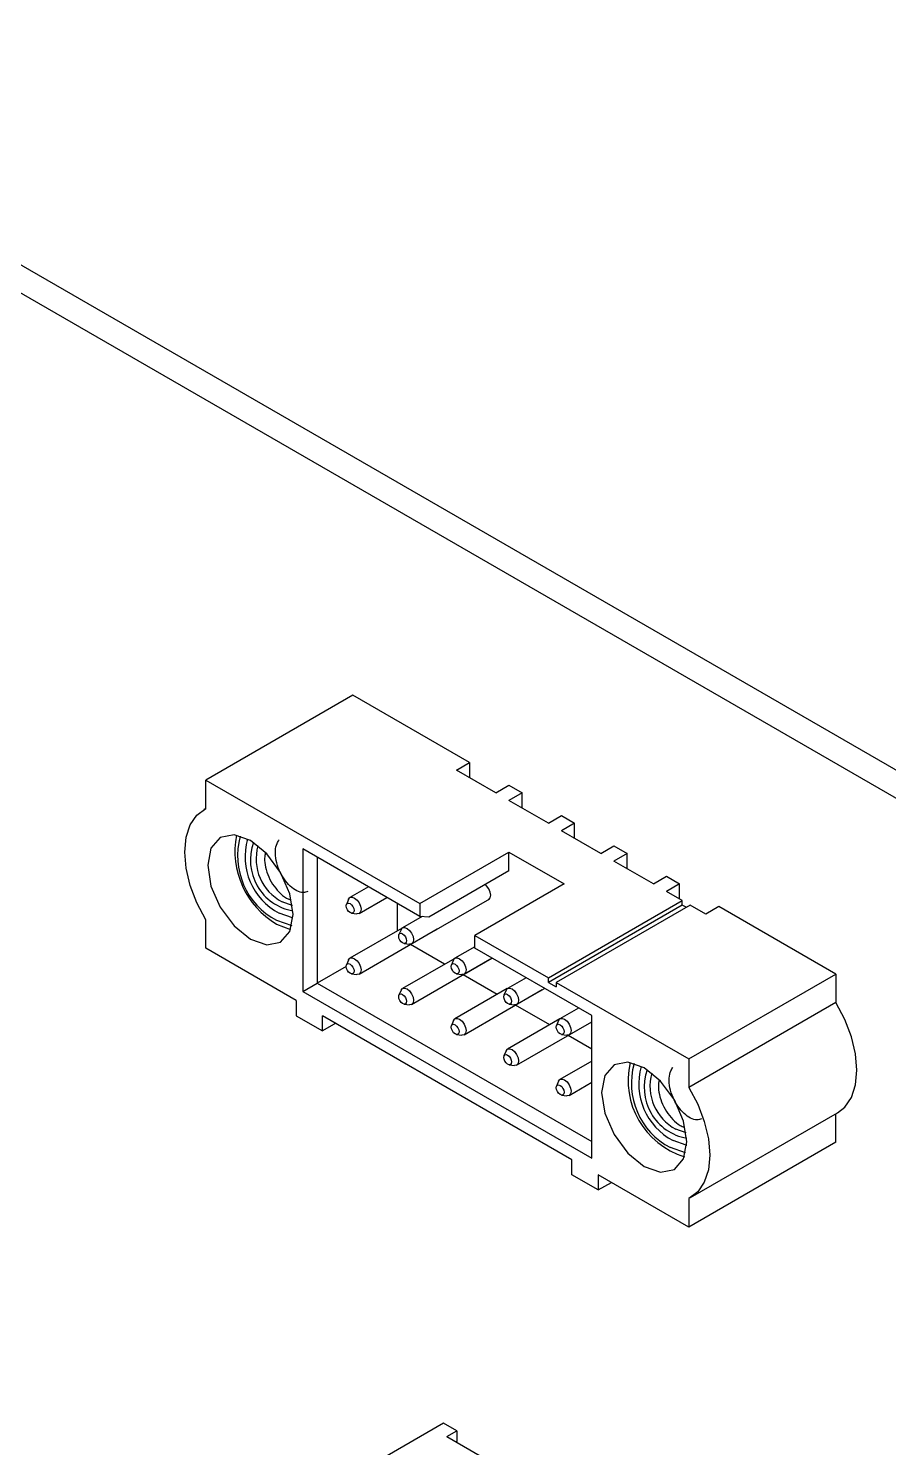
# Paper-space layout 'Layout1' of a CAD drawing. Header units: millimetres. Extents: x 0 to 841, y 0 to 594.
# Drawn here: x 457.9 to 504.3, y 208.3 to 284.8 of the extents above; entities that cross this region are included whole.
import ezdxf

# ---------------------------------------------------------------- set-up
doc = ezdxf.new("R2010")
doc.units = ezdxf.units.MM
doc.layers.get('0').update_dxf_attribs({"lineweight": 50})

psp = doc.layouts.get("Layout1")

# ---------------------------------------------------------------- linework, layer by layer
at = {"color": 18, "linetype": 'Continuous', "lineweight": 25, "true_color": 0x000000}
for p, q in [((548.596, 219.455), (435.46, 284.767)), ((434.151, 284.011), (547.287, 218.699)), ((475.423, 248.848), (467.504, 244.276)), ((481.717, 245.215), (475.423, 248.848)), ((481.01, 244.807), (481.717, 245.215)), ((483.131, 243.582), (481.01, 244.807)), ((481.717, 245.215), (481.717, 244.399)), ((467.504, 242.738), (467.504, 244.276)), ((467.504, 244.276), (479.03, 237.623)), ((483.131, 243.582), (483.838, 243.991)), ((483.838, 243.991), (484.545, 243.582)), ((484.545, 243.582), (483.838, 243.174)), ((485.959, 241.95), (483.838, 243.174)), ((484.545, 242.766), (484.545, 243.582)), ((467.504, 242.742), (467.408, 242.687)), ((485.959, 241.95), (486.666, 242.358)), ((486.666, 242.358), (487.373, 241.95)), ((487.373, 241.95), (486.666, 241.541)), ((487.373, 241.133), (487.373, 241.95)), ((469.752, 241.094), (469.724, 241.026)), ((488.788, 240.317), (486.666, 241.541)), ((479.03, 236.932), (472.733, 240.567)), ((472.733, 240.567), (472.733, 232.884)), ((473.514, 240.116), (473.514, 233.335)), ((479.03, 237.623), (483.838, 240.398)), ((483.838, 240.398), (486.808, 238.684)), ((483.838, 239.378), (483.838, 240.398)), ((488.788, 240.317), (489.495, 240.725)), ((489.495, 240.725), (490.202, 240.317)), ((490.202, 240.317), (489.495, 239.908)), ((490.202, 239.5), (490.202, 240.317)), ((483.838, 239.378), (479.525, 236.888)), ((491.616, 238.684), (489.495, 239.908)), ((486.808, 238.684), (481.999, 235.908)), ((491.616, 238.684), (492.323, 239.092)), ((492.323, 239.092), (493.03, 238.684)), ((493.03, 238.684), (492.323, 238.276)), ((493.03, 237.867), (493.03, 238.684)), ((475.193, 237.847), (475.084, 237.579)), ((476.276, 238.521), (475.273, 237.942)), ((475.767, 237.087), (477.264, 237.951)), ((478.595, 235.454), (482.805, 237.884)), ((485.959, 233.622), (493.172, 237.786)), ((493.172, 237.786), (492.323, 238.276)), ((493.172, 237.541), (493.172, 237.786)), ((475.358, 237.105), (475.644, 237.066)), ((477.828, 236.151), (477.828, 237.626)), ((479.03, 237.623), (479.03, 236.932)), ((493.172, 237.541), (485.959, 233.377)), ((493.596, 237.541), (486.384, 233.377)), ((493.384, 237.418), (493.172, 237.541)), ((494.445, 237.051), (493.596, 237.541)), ((495.152, 237.459), (494.445, 237.051)), ((501.445, 233.826), (495.152, 237.459)), ((467.504, 235.213), (467.504, 236.751)), ((471.322, 236.519), (472.078, 236.231)), ((472.128, 236.862), (472.201, 236.852)), ((478.091, 236.303), (475.273, 234.676)), ((475.767, 233.82), (479.976, 236.251)), ((479.159, 236.92), (478.101, 236.309)), ((479.525, 236.888), (479.03, 236.932)), ((478.022, 236.214), (477.912, 235.946)), ((481.999, 235.908), (485.959, 233.622)), ((481.999, 235.217), (481.999, 235.908)), ((472.383, 232.396), (467.504, 235.213)), ((478.186, 235.472), (478.473, 235.433)), ((480.374, 234.355), (478.533, 235.418)), ((481.999, 235.294), (480.929, 234.677)), ((488.296, 231.583), (481.999, 235.217)), ((475.07, 234.233), (473.514, 233.335)), ((475.193, 234.58), (475.084, 234.313)), ((480.919, 234.67), (478.101, 233.043)), ((478.595, 232.188), (482.805, 234.618)), ((480.85, 234.581), (480.741, 234.313)), ((481.423, 233.821), (482.921, 234.685)), ((472.733, 232.884), (473.514, 233.335)), ((473.514, 233.335), (488.296, 224.802)), ((475.358, 233.838), (475.644, 233.799)), ((481.014, 233.839), (481.301, 233.8)), ((483.202, 232.722), (481.362, 233.785)), ((484.761, 233.623), (483.758, 233.044)), ((485.959, 233.377), (485.959, 233.622)), ((485.959, 233.377), (486.384, 233.132)), ((486.384, 233.377), (486.384, 233.132)), ((486.384, 233.377), (493.525, 229.254)), ((493.525, 229.254), (501.445, 233.826)), ((501.445, 233.826), (501.445, 232.288)), ((472.733, 232.884), (488.296, 223.9)), ((478.022, 232.948), (477.912, 232.68)), ((483.747, 233.037), (480.929, 231.41)), ((481.423, 230.555), (485.633, 232.985)), ((483.679, 232.948), (483.569, 232.681)), ((484.252, 232.188), (485.749, 233.053)), ((472.383, 232.396), (472.383, 231.58)), ((478.186, 232.206), (478.473, 232.167)), ((483.843, 232.206), (484.129, 232.167)), ((486.031, 231.09), (484.19, 232.152)), ((487.59, 231.99), (486.586, 231.411)), ((501.445, 232.288), (493.525, 227.716)), ((472.383, 231.58), (473.797, 230.763)), ((487.232, 223.824), (473.797, 231.58)), ((473.797, 230.763), (473.797, 231.58)), ((474.504, 231.171), (473.797, 230.763)), ((480.85, 231.315), (480.741, 231.047)), ((486.576, 231.404), (483.758, 229.778)), ((484.252, 228.922), (488.296, 231.256)), ((486.507, 231.315), (486.398, 231.048)), ((487.08, 230.555), (488.296, 231.257)), ((488.296, 223.9), (488.296, 231.583)), ((481.014, 230.573), (481.301, 230.534)), ((486.671, 230.573), (486.958, 230.534)), ((488.296, 229.782), (487.019, 230.519)), ((483.679, 229.682), (483.569, 229.414)), ((483.843, 228.94), (484.129, 228.901)), ((488.296, 229.132), (486.586, 228.145)), ((490.965, 228.848), (490.937, 228.78)), ((493.525, 229.254), (493.525, 227.716)), ((486.507, 228.049), (486.398, 227.782)), ((487.08, 227.289), (488.296, 227.991)), ((486.671, 227.307), (486.958, 227.268)), ((493.621, 221.78), (501.541, 226.352)), ((501.445, 224.763), (501.445, 226.297)), ((493.341, 224.616), (493.414, 224.606)), ((501.445, 224.763), (493.525, 220.191)), ((487.232, 223.007), (487.232, 223.824)), ((488.646, 222.191), (487.232, 223.007)), ((493.525, 220.191), (488.646, 223.007)), ((488.646, 223.007), (488.646, 222.191)), ((488.646, 222.191), (489.353, 222.599)), ((493.525, 221.729), (493.525, 220.191)), ((480.319, 209.633), (473.422, 205.651)), ((481.038, 209.218), (480.319, 209.633)), ((480.499, 208.907), (481.038, 209.218)), ((480.499, 208.907), (488.114, 204.511)), ((481.038, 209.218), (481.038, 208.637)), ((481.038, 208.637), (481.002, 208.617))]:
    psp.add_line(p, q, dxfattribs=at)
at = {"color": 18, "linetype": 'Continuous', "lineweight": 25, "true_color": 0x000000, "flags": 128}
for points in [[(467.504, 236.751), (467.025, 237.658), (466.668, 238.594), (466.447, 239.52), (466.372, 240.398), (466.447, 241.189), (466.668, 241.86), (467.025, 242.384), (467.504, 242.738)], [(469.908, 235.703), (470.787, 235.397), (471.533, 235.542), (472.031, 236.115), (472.206, 237.03), (472.031, 238.146), (471.533, 239.295), (470.787, 240.301), (469.908, 241.01), (469.028, 241.316), (468.283, 241.171), (467.785, 240.598), (467.61, 239.683), (467.785, 238.567), (468.283, 237.418), (469.028, 236.413), (469.908, 235.703)], [(482.678, 237.811), (482.749, 237.834), (482.828, 237.924), (482.855, 238.067), (482.828, 238.242), (482.749, 238.422), (482.632, 238.58), (482.565, 238.643)], [(475.193, 237.847), (475.197, 237.855), (475.273, 237.942), (475.386, 237.964), (475.52, 237.918), (475.653, 237.81), (475.767, 237.657), (475.842, 237.482), (475.869, 237.313), (475.842, 237.174), (475.767, 237.087), (475.653, 237.065), (475.644, 237.066)], [(472.201, 236.854), (472.176, 236.856), (471.464, 237.104)], [(472.169, 237.524), (472.162, 237.524), (471.621, 237.713)], [(475.282, 237.132), (475.201, 237.198), (475.132, 237.291), (475.086, 237.397), (475.07, 237.5), (475.086, 237.584), (475.132, 237.637), (475.201, 237.65), (475.282, 237.622), (475.363, 237.557), (475.432, 237.464), (475.478, 237.358), (475.494, 237.255), (475.478, 237.17), (475.432, 237.117), (475.363, 237.104), (475.282, 237.132)], [(471.322, 236.723), (472.134, 236.441), (472.141, 236.441)], [(478.022, 236.214), (478.025, 236.222), (478.101, 236.309), (478.214, 236.331), (478.348, 236.285), (478.482, 236.177), (478.595, 236.024), (478.671, 235.85), (478.697, 235.68), (478.671, 235.541), (478.595, 235.454), (478.482, 235.432), (478.473, 235.433)], [(479.85, 236.177), (479.921, 236.2), (479.976, 236.251)], [(478.11, 235.499), (478.029, 235.565), (477.96, 235.658), (477.914, 235.764), (477.898, 235.867), (477.914, 235.951), (477.96, 236.004), (478.029, 236.018), (478.11, 235.989), (478.192, 235.924), (478.26, 235.831), (478.306, 235.725), (478.323, 235.622), (478.306, 235.537), (478.26, 235.485), (478.192, 235.471), (478.11, 235.499)], [(475.282, 233.866), (475.201, 233.932), (475.132, 234.024), (475.086, 234.13), (475.07, 234.233), (475.086, 234.318), (475.132, 234.371), (475.201, 234.384), (475.282, 234.356), (475.363, 234.29), (475.432, 234.198), (475.478, 234.092), (475.494, 233.989), (475.478, 233.904), (475.432, 233.851), (475.363, 233.838), (475.282, 233.866)], [(475.193, 234.58), (475.197, 234.589), (475.273, 234.676), (475.386, 234.698), (475.52, 234.652), (475.653, 234.544), (475.767, 234.391), (475.842, 234.216), (475.869, 234.047), (475.842, 233.908), (475.767, 233.82), (475.653, 233.798), (475.644, 233.799)], [(480.939, 233.867), (480.858, 233.932), (480.789, 234.025), (480.743, 234.131), (480.727, 234.234), (480.743, 234.318), (480.789, 234.371), (480.858, 234.385), (480.939, 234.357), (481.02, 234.291), (481.089, 234.198), (481.135, 234.092), (481.151, 233.989), (481.135, 233.905), (481.089, 233.852), (481.02, 233.838), (480.939, 233.867)], [(480.85, 234.581), (480.854, 234.589), (480.929, 234.677), (481.043, 234.699), (481.176, 234.652), (481.31, 234.544), (481.423, 234.391), (481.499, 234.217), (481.526, 234.047), (481.499, 233.908), (481.423, 233.821), (481.31, 233.799), (481.301, 233.8)], [(482.678, 234.545), (482.749, 234.567), (482.805, 234.618)], [(478.11, 232.233), (478.029, 232.299), (477.96, 232.392), (477.914, 232.498), (477.898, 232.601), (477.914, 232.685), (477.96, 232.738), (478.029, 232.751), (478.11, 232.723), (478.192, 232.658), (478.26, 232.565), (478.306, 232.459), (478.323, 232.356), (478.306, 232.271), (478.26, 232.218), (478.192, 232.205), (478.11, 232.233)], [(478.022, 232.948), (478.025, 232.956), (478.101, 233.043), (478.214, 233.065), (478.348, 233.019), (478.482, 232.911), (478.595, 232.758), (478.671, 232.583), (478.697, 232.414), (478.671, 232.275), (478.595, 232.188), (478.482, 232.166), (478.473, 232.167)], [(483.767, 232.234), (483.686, 232.299), (483.617, 232.392), (483.571, 232.498), (483.555, 232.601), (483.571, 232.686), (483.617, 232.739), (483.686, 232.752), (483.767, 232.724), (483.848, 232.658), (483.917, 232.565), (483.963, 232.459), (483.979, 232.356), (483.963, 232.272), (483.917, 232.219), (483.848, 232.206), (483.767, 232.234)], [(483.679, 232.948), (483.682, 232.957), (483.758, 233.044), (483.871, 233.066), (484.005, 233.019), (484.139, 232.911), (484.252, 232.759), (484.328, 232.584), (484.354, 232.414), (484.328, 232.275), (484.252, 232.188), (484.139, 232.166), (484.129, 232.167)], [(485.506, 232.912), (485.578, 232.935), (485.633, 232.985)], [(501.541, 226.352), (501.924, 226.655), (502.281, 227.179), (502.502, 227.85), (502.576, 228.641), (502.502, 229.519), (502.281, 230.445), (501.924, 231.381), (501.445, 232.288)], [(480.939, 230.6), (480.858, 230.666), (480.789, 230.759), (480.743, 230.865), (480.727, 230.968), (480.743, 231.052), (480.789, 231.105), (480.858, 231.119), (480.939, 231.09), (481.02, 231.025), (481.089, 230.932), (481.135, 230.826), (481.151, 230.723), (481.135, 230.638), (481.089, 230.586), (481.02, 230.572), (480.939, 230.6)], [(480.85, 231.315), (480.854, 231.323), (480.929, 231.41), (481.043, 231.432), (481.176, 231.386), (481.31, 231.278), (481.423, 231.125), (481.499, 230.951), (481.526, 230.781), (481.499, 230.642), (481.423, 230.555), (481.31, 230.533), (481.301, 230.534)], [(486.596, 230.601), (486.514, 230.666), (486.446, 230.759), (486.4, 230.865), (486.384, 230.968), (486.4, 231.053), (486.446, 231.106), (486.514, 231.119), (486.596, 231.091), (486.677, 231.025), (486.746, 230.933), (486.792, 230.827), (486.808, 230.723), (486.792, 230.639), (486.746, 230.586), (486.677, 230.573), (486.596, 230.601)], [(486.507, 231.315), (486.511, 231.324), (486.586, 231.411), (486.7, 231.433), (486.833, 231.386), (486.967, 231.279), (487.08, 231.126), (487.156, 230.951), (487.183, 230.781), (487.156, 230.642), (487.08, 230.555), (486.967, 230.533), (486.958, 230.534)], [(483.767, 228.968), (483.686, 229.033), (483.617, 229.126), (483.571, 229.232), (483.555, 229.335), (483.571, 229.419), (483.617, 229.472), (483.686, 229.486), (483.767, 229.458), (483.848, 229.392), (483.917, 229.299), (483.963, 229.193), (483.979, 229.09), (483.963, 229.006), (483.917, 228.953), (483.848, 228.939), (483.767, 228.968)], [(483.679, 229.682), (483.682, 229.69), (483.758, 229.778), (483.871, 229.8), (484.005, 229.753), (484.139, 229.645), (484.252, 229.492), (484.328, 229.318), (484.354, 229.148), (484.328, 229.009), (484.252, 228.922), (484.139, 228.9), (484.129, 228.901)], [(491.121, 228.764), (490.242, 229.07), (489.496, 228.925), (488.998, 228.352), (488.823, 227.437), (488.998, 226.321), (489.496, 225.172), (490.242, 224.166), (491.121, 223.457), (492.001, 223.151), (492.746, 223.296), (493.244, 223.869), (493.419, 224.784), (493.244, 225.9), (492.746, 227.049), (492.001, 228.055), (491.121, 228.764)], [(486.596, 227.335), (486.514, 227.4), (486.446, 227.493), (486.4, 227.599), (486.384, 227.702), (486.4, 227.787), (486.446, 227.84), (486.514, 227.853), (486.596, 227.825), (486.677, 227.759), (486.746, 227.666), (486.792, 227.56), (486.808, 227.457), (486.792, 227.373), (486.746, 227.32), (486.677, 227.307), (486.596, 227.335)], [(486.507, 228.049), (486.511, 228.058), (486.586, 228.145), (486.7, 228.167), (486.833, 228.12), (486.967, 228.012), (487.08, 227.86), (487.156, 227.685), (487.183, 227.515), (487.156, 227.376), (487.08, 227.289), (486.967, 227.267), (486.958, 227.268)], [(493.525, 227.716), (494.004, 226.809), (494.362, 225.873), (494.582, 224.947), (494.657, 224.069), (494.582, 223.278), (494.362, 222.607), (494.004, 222.083), (493.525, 221.729)], [(493.414, 224.608), (493.389, 224.61), (492.677, 224.858)], [(493.382, 225.278), (493.376, 225.278), (492.834, 225.466)], [(493.354, 224.194), (493.347, 224.195), (492.535, 224.477)]]:
    psp.add_lwpolyline(points, dxfattribs=at)
at = {"color": 18, "linetype": 'Continuous', "lineweight": 25, "true_color": 0x000000}
for centre, radius, start, end in [((473.631, 240.45), 4.558, 169.2644, 239.57315), ((473.13, 240.191), 3.911, 164.30753, 242.46199), ((473.042, 240.142), 3.423, 163.85571, 242.54843), ((472.684, 239.959), 2.776, 160.03688, 259.9577), ((472.826, 240.024), 2.607, 164.25008, 242.46342), ((494.55, 228.09), 4.294, 167.03979, 252.95485), ((494.342, 227.944), 3.91, 164.29814, 242.47139), ((494.254, 227.895), 3.423, 163.8529, 242.55123), ((493.897, 227.713), 2.776, 160.03688, 259.9577), ((494.039, 227.778), 2.606, 164.24976, 242.46391)]:
    psp.add_arc(centre, radius, start, end, dxfattribs=at)
for points, knots in [([(473.002, 238.278), (472.922, 238.245), (472.753, 238.176), (472.414, 238.281), (472.05, 238.536), (471.714, 238.931), (471.444, 239.416), (471.275, 239.952), (471.236, 240.456), (471.313, 240.834), (471.418, 240.998), (471.459, 241.062)], [0, 0, 0, 0, 0.106943, 0.224407, 0.341905, 0.459368, 0.576866, 0.694332, 0.817954, 0.928942, 1, 1, 1, 1]), ([(470.717, 240.36), (470.703, 240.295), (470.658, 240.102), (470.686, 239.7), (470.829, 239.18), (471.094, 238.659), (471.446, 238.219), (471.776, 237.93), (471.966, 237.864), (472.025, 237.844)], [0, 0, 0, 0, 0.07731, 0.231686, 0.398595, 0.570516, 0.742605, 0.919879, 1, 1, 1, 1]), ([(494.215, 226.031), (494.135, 225.999), (493.966, 225.93), (493.627, 226.035), (493.264, 226.29), (492.928, 226.685), (492.657, 227.17), (492.488, 227.706), (492.449, 228.209), (492.527, 228.588), (492.632, 228.752), (492.672, 228.816)], [0, 0, 0, 0, 0.106943, 0.224408, 0.341907, 0.459368, 0.576868, 0.694331, 0.817954, 0.928942, 1, 1, 1, 1]), ([(491.926, 228.091), (491.913, 228.034), (491.871, 227.848), (491.899, 227.454), (492.042, 226.934), (492.307, 226.413), (492.66, 225.971), (493.005, 225.673), (493.211, 225.604), (493.286, 225.578)], [0, 0, 0, 0, 0.067763, 0.220169, 0.384942, 0.554665, 0.724554, 0.899562, 1, 1, 1, 1])]:
    psp.add_open_spline(points, degree=3, knots=knots, dxfattribs=at)

doc.saveas('drawing.dxf')
